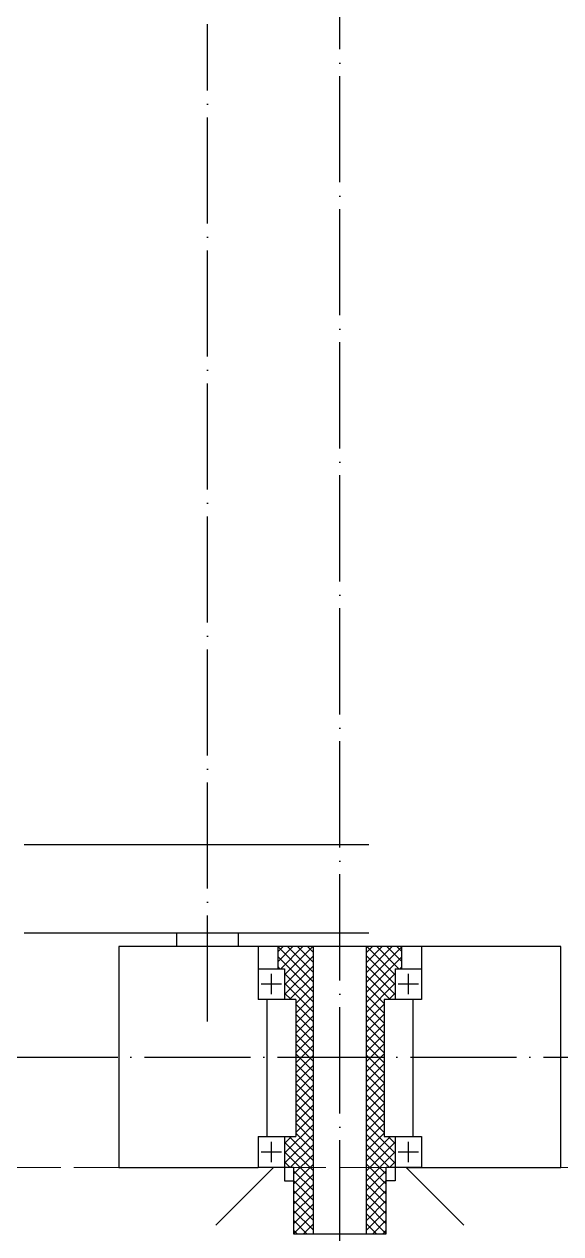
# Model space of a CAD drawing. Header units: millimetres. Extents: x -71 to 50, y -15 to 259.
import ezdxf

# ---------------------------------------------------------------- set-up
doc = ezdxf.new("R2010")
doc.units = ezdxf.units.MM
doc.linetypes.add('ACAD_ISO02W100', pattern=[15, 12, -3])
doc.linetypes.add('ACAD_ISO04W100', pattern=[30, 24, -3, 0, -3])
doc.layers.add('bold solid', color=7, linetype='Continuous', lineweight=30)
doc.layers.add('dashed', color=6, linetype='ACAD_ISO02W100', lineweight=18, plot=False)
doc.layers.add('fillings', color=4, linetype='Continuous', lineweight=18, plot=False)
doc.layers.add('dot dashed', color=1, linetype='ACAD_ISO04W100')

msp = doc.modelspace()

# ---------------------------------------------------------------- hatches: boundary and pattern name
at = {"layer": 'fillings'}
h = msp.add_hatch(dxfattribs=at)
h.set_pattern_fill('ANSI37', color=256, scale=0.5)
h.paths.add_polyline_path([(-6, 50), (-14, 50), (-14, 45), (-12.5, 45), (-12.5, 38), (-10, 38), (-10, 7), (-12.5, 7), (-12.5, 0), (-10.5, 0), (-6, 0)])
h.paths.add_polyline_path([(-6, 0), (-10.5, 0), (-10.5, -15), (-6, -15)])
h.paths.add_polyline_path([(10.5, 0), (6, 0), (6, -15), (10.5, -15)])
h.paths.add_polyline_path([(12.5, 7), (10, 7), (10, 38), (12.5, 38), (12.5, 45), (14, 45), (14, 50), (6, 50), (6, 0), (10.5, 0), (12.5, 0)])

# ---------------------------------------------------------------- linework, layer by layer
at = {"layer": 'bold solid'}
for p, q in [((6.55, 73), (-71.45, 73)), ((6.55, 53), (-71.45, 53)), ((-23, 53), (-37, 53)), ((-37, 53), (-37, 50)), ((-23, 53), (-23, 50)), ((-18.5, 50), (-18.5, 38)), ((-14, 45), (-14, 50)), ((-6, -15), (-6, 50)), ((6, -15), (6, 50)), ((14, 45), (14, 50)), ((18.5, 50), (18.5, 38)), ((-18.5, 45), (-12.5, 45)), ((-15.5, 39.2), (-15.5, 43.8)), ((-12.5, 45), (-12.5, 38)), ((12.5, 45), (12.5, 38)), ((12.5, 45), (18.5, 45)), ((15.5, 39.2), (15.5, 43.8)), ((-13.2, 41.5), (-17.8, 41.5)), ((17.8, 41.5), (13.2, 41.5)), ((-10, 38), (-18.5, 38)), ((-16.5, 38), (-16.5, 7)), ((-10, 38), (-10, 7)), ((18.5, 38), (10, 38)), ((10, 38), (10, 7)), ((16.5, 38), (16.5, 7)), ((-18.5, 7), (-10, 7)), ((-18.5, 7), (-18.5, 0)), ((-15.5, 1.2), (-15.5, 5.8)), ((-12.5, 7), (-12.5, 0)), ((10, 7), (18.5, 7)), ((12.5, 7), (12.5, 0)), ((15.5, 1.2), (15.5, 5.8)), ((18.5, 7), (18.5, 0)), ((-13.2, 3.5), (-17.8, 3.5)), ((17.8, 3.5), (13.2, 3.5)), ((-15, 0), (-28.08, -13.08)), ((-10.5, 0), (-18.5, 0)), ((-12.5, 0), (-12.5, -3)), ((-10.5, 0), (-10.5, -15)), ((18.5, 0), (10.5, 0)), ((10.5, -15), (10.5, 0)), ((12.5, 0), (12.5, -3)), ((15, 0), (28.08, -13.08)), ((-12.5, -3), (-10.5, -3)), ((12.5, -3), (10.5, -3)), ((-10.5, -15), (10.5, -15))]:
    msp.add_line(p, q, dxfattribs=at)
msp.add_lwpolyline([(15, 0), (50, 0), (50, 50), (-50, 50), (-50, 0), (-18.5, 0)], dxfattribs=at)
at = {"layer": 'dashed'}
msp.add_xline((0, 0), (1, 0), dxfattribs=at)
at = {"layer": 'dot dashed'}
msp.add_line((-30, 33.05), (-30, 258.74), dxfattribs=at)
for p, direction in [((0, 0), (0, 1)), ((-93.3, 25), (1, 0))]:
    msp.add_xline(p, direction, dxfattribs=at)

doc.saveas('drawing.dxf')
